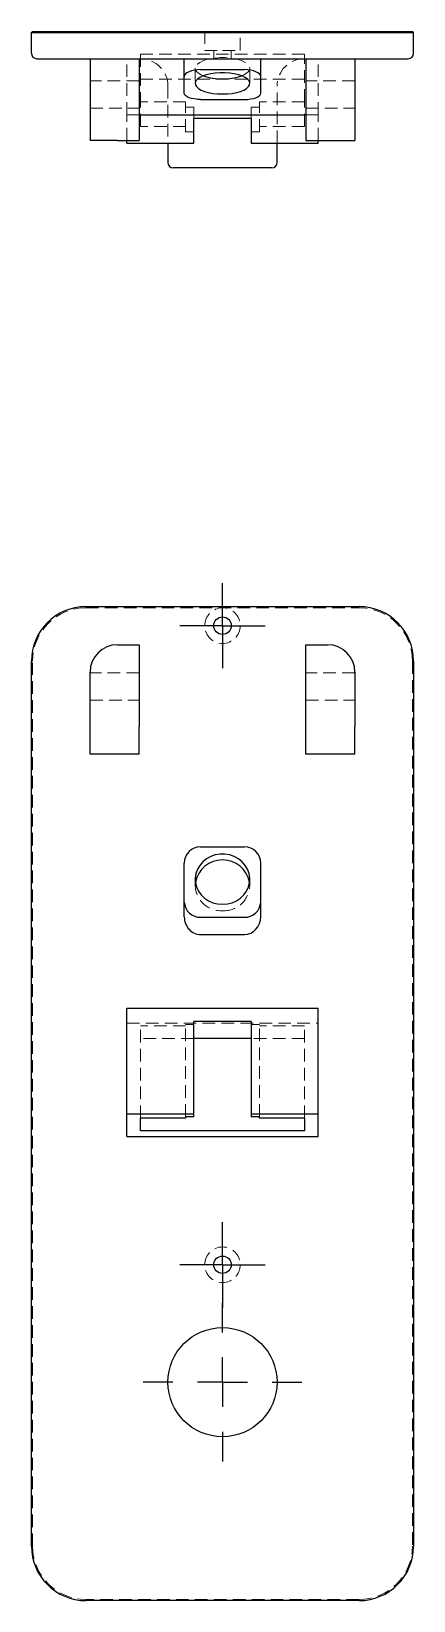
# Model space of a CAD drawing. Header units: millimetres. Extents: x 64 to 230, y 7 to 165.
# Drawn here: x 63.8 to 102.2, y 7 to 164.9 of the extents above.
import ezdxf

# ---------------------------------------------------------------- set-up
doc = ezdxf.new("R2010")
doc.units = ezdxf.units.MM
doc.linetypes.add('HIDDEN', pattern=[1.905, 1.27, -0.635])
doc.layers.add('10', color=7, linetype='Continuous')

# ---------------------------------------------------------------- blocks, each defined once
blk = doc.blocks.new('SW_CENTERMARKSYMBOL_0')
at = {"layer": '10', "color": 0}
for p, q in [((0, 5), (0, 7.99)), ((0, 0), (0, 2.5)), ((-5, 0), (-7.99, 0)), ((0, 0), (-2.5, 0)), ((0, 0), (0, -2.5)), ((0, 0), (2.5, 0)), ((5, 0), (7.99, 0)), ((0, -5), (0, -7.99))]:
    blk.add_line(p, q, dxfattribs=at)
blk = doc.blocks.new('SW_CENTERMARKSYMBOL_1')
at = {"layer": '10', "color": 0}
for p, q in [((0, 2.5), (0, 4.29)), ((0, 0), (0, 2.5)), ((-2.5, 0), (-4.29, 0)), ((0, 0), (-2.5, 0)), ((0, 0), (0, -2.5)), ((0, 0), (2.5, 0)), ((2.5, 0), (4.29, 0)), ((0, -2.5), (0, -4.29))]:
    blk.add_line(p, q, dxfattribs=at)
blk = doc.blocks.new('SW_CENTERMARKSYMBOL_2')
at = {"layer": '10', "color": 0}
for p, q in [((0, 2.5), (0, 4.29)), ((0, 0), (0, 2.5)), ((-2.5, 0), (-4.29, 0)), ((0, 0), (-2.5, 0)), ((0, 0), (0, -2.5)), ((0, 0), (2.5, 0)), ((2.5, 0), (4.29, 0)), ((0, -2.5), (0, -4.29))]:
    blk.add_line(p, q, dxfattribs=at)

msp = doc.modelspace()

# ---------------------------------------------------------------- linework, layer by layer
at = {"color": 7, "linetype": 'Continuous', "lineweight": 25}
for p, q in [((63.77, 164.76), (63.88, 164.87)), ((63.77, 164.76), (69.26, 164.76)), ((63.77, 162.67), (63.77, 164.76)), ((63.88, 164.87), (69.26, 164.87)), ((69.26, 164.87), (96.74, 164.87)), ((69.26, 164.76), (96.74, 164.76)), ((96.74, 164.87), (102.12, 164.87)), ((96.74, 164.76), (102.23, 164.76)), ((102.23, 164.76), (102.12, 164.87)), ((102.23, 162.67), (102.23, 164.76)), ((64.32, 162.12), (69.26, 162.12)), ((69.26, 162.12), (96.74, 162.12)), ((69.68, 162.12), (69.68, 153.88)), ((74.62, 162.12), (74.62, 153.88)), ((79.15, 160.32), (79.15, 162.12)), ((86.85, 160.32), (86.85, 162.12)), ((91.38, 162.12), (91.38, 153.88)), ((96.32, 162.12), (96.32, 153.88)), ((96.74, 162.12), (101.68, 162.12)), ((79.15, 158.66), (79.15, 160.32)), ((80.8, 161.02), (85.2, 161.02)), ((86.85, 158.66), (86.85, 160.32)), ((80.8, 158.02), (85.2, 158.02)), ((74.62, 156.47), (91.38, 156.47)), ((85.88, 156.12), (80.12, 156.12)), ((80.12, 153.63), (80.12, 156.12)), ((85.88, 156.12), (85.88, 153.63)), ((72.42, 153.88), (69.68, 153.88)), ((72.42, 153.88), (74.62, 153.88)), ((73.38, 153.63), (73.38, 153.88)), ((73.38, 153.63), (80.12, 153.63)), ((77.51, 153.63), (77.51, 151.68)), ((85.88, 153.63), (92.62, 153.63)), ((88.49, 151.68), (88.49, 153.63)), ((91.38, 153.88), (93.58, 153.88)), ((92.62, 153.63), (92.62, 153.88)), ((93.58, 153.88), (96.32, 153.88)), ((87.95, 151.13), (78.05, 151.13)), ((69.26, 107), (96.74, 107)), ((72.42, 103.15), (74.62, 103.15)), ((74.62, 103.15), (74.62, 94.91)), ((91.38, 94.91), (91.38, 103.15)), ((91.38, 103.15), (93.58, 103.15)), ((63.77, 12.49), (63.77, 101.51)), ((102.23, 101.51), (102.23, 12.49)), ((69.68, 94.91), (69.68, 100.41)), ((96.32, 100.41), (96.32, 94.91)), ((69.68, 92.16), (69.68, 94.91)), ((74.62, 92.16), (74.62, 94.91)), ((91.38, 92.16), (91.38, 94.91)), ((96.32, 92.16), (96.32, 94.91)), ((74.62, 92.16), (69.68, 92.16)), ((96.32, 92.16), (91.38, 92.16)), ((80.8, 82.84), (85.2, 82.84)), ((79.15, 77.27), (79.15, 81.19)), ((86.85, 77.27), (86.85, 81.19)), ((79.15, 75.8), (79.15, 77.27)), ((86.85, 75.8), (86.85, 77.27)), ((80.8, 75.76), (85.2, 75.76)), ((80.8, 74.01), (85.2, 74.01)), ((73.38, 66.59), (92.62, 66.59)), ((73.38, 55.98), (73.38, 66.59)), ((92.62, 55.98), (92.62, 66.59)), ((85.88, 65.27), (80.12, 65.27)), ((80.12, 55.98), (80.12, 65.27)), ((85.88, 65.27), (85.88, 55.98)), ((85.88, 63.54), (80.12, 63.54)), ((73.38, 55.98), (80.12, 55.98)), ((73.38, 53.7), (73.38, 55.98)), ((79.29, 55.53), (74.76, 55.53)), ((74.76, 54.25), (74.76, 55.53)), ((80.12, 55.67), (79.29, 55.67)), ((79.29, 55.67), (79.29, 55.53)), ((80.12, 55.67), (80.12, 55.98)), ((85.88, 55.98), (92.62, 55.98)), ((85.88, 55.98), (85.88, 55.67)), ((86.71, 55.67), (85.88, 55.67)), ((86.71, 55.53), (86.71, 55.67)), ((91.24, 55.53), (86.71, 55.53)), ((91.24, 55.53), (91.24, 54.25)), ((92.62, 53.7), (92.62, 55.98)), ((73.38, 53.7), (92.62, 53.7)), ((91.24, 54.25), (74.76, 54.25)), ((96.74, 7), (69.26, 7))]:
    msp.add_line(p, q, dxfattribs=at)
at = {"color": 7, "linetype": 'HIDDEN', "lineweight": 18}
for p, q in [((81.21, 164.87), (81.21, 162.95)), ((84.79, 162.95), (84.79, 164.87)), ((81.21, 162.95), (83, 162.95)), ((82.12, 162.95), (82.12, 162.12)), ((83, 162.95), (84.79, 162.95)), ((83.88, 162.12), (83.88, 162.95)), ((73.38, 156.47), (73.38, 162.12)), ((74.76, 162.56), (74.76, 157.78)), ((91.24, 162.56), (74.76, 162.56)), ((80.25, 161.16), (80.25, 159.64)), ((85.75, 159.64), (85.75, 161.16)), ((91.24, 157.78), (91.24, 162.56)), ((92.62, 156.47), (92.62, 162.12)), ((74.62, 159.88), (69.68, 159.88)), ((91.24, 160.07), (74.76, 160.07)), ((96.32, 159.88), (91.38, 159.88)), ((77.51, 159.37), (77.51, 153.63)), ((88.49, 153.63), (88.49, 159.37)), ((69.68, 157.14), (74.62, 157.14)), ((73.38, 156.47), (74.62, 156.47)), ((73.38, 153.88), (73.38, 156.47)), ((74.76, 155.3), (74.76, 157.78)), ((79.29, 157.78), (74.76, 157.78)), ((79.29, 157.25), (79.29, 157.78)), ((79.29, 154.76), (79.29, 157.25)), ((80.12, 157.25), (79.29, 157.25)), ((80.12, 157.25), (80.12, 156.12)), ((85.88, 156.12), (85.88, 157.25)), ((86.71, 157.25), (85.88, 157.25)), ((86.71, 157.78), (86.71, 157.25)), ((91.24, 157.78), (86.71, 157.78)), ((86.71, 154.76), (86.71, 157.25)), ((91.24, 155.3), (91.24, 157.78)), ((91.38, 157.14), (96.32, 157.14)), ((91.38, 156.47), (92.62, 156.47)), ((92.62, 153.88), (92.62, 156.47)), ((79.29, 155.3), (74.76, 155.3)), ((80.12, 154.76), (79.29, 154.76)), ((86.71, 154.76), (85.88, 154.76)), ((91.24, 155.3), (86.71, 155.3)), ((69.26, 106.89), (96.74, 106.89)), ((63.88, 12.49), (63.88, 101.51)), ((102.12, 101.51), (102.12, 12.49)), ((74.62, 100.34), (69.68, 100.34)), ((96.32, 100.34), (91.38, 100.34)), ((69.68, 97.59), (74.62, 97.59)), ((91.38, 97.59), (96.32, 97.59)), ((80.25, 79.58), (80.25, 78.94)), ((85.75, 78.94), (85.75, 79.58)), ((73.38, 65.08), (92.62, 65.08)), ((74.76, 55.53), (74.76, 64.82)), ((79.29, 64.82), (74.76, 64.82)), ((79.29, 55.67), (79.29, 64.96)), ((80.12, 64.96), (79.29, 64.96)), ((86.71, 64.96), (85.88, 64.96)), ((86.71, 55.67), (86.71, 64.96)), ((91.24, 64.82), (86.71, 64.82)), ((91.24, 55.53), (91.24, 64.82)), ((80.12, 63.54), (74.76, 63.54)), ((91.24, 63.54), (85.88, 63.54)), ((96.74, 7.11), (69.26, 7.11))]:
    msp.add_line(p, q, dxfattribs=at)
at = {"color": 7, "linetype": 'HIDDEN', "lineweight": 18, "flags": 128}
msp.add_lwpolyline([(84.94, 160.4), (85.15, 160.49), (85.42, 160.65), (85.61, 160.83), (85.72, 161.01), (85.74, 161.2), (85.68, 161.4), (85.53, 161.58), (85.29, 161.75), (84.99, 161.9), (84.61, 162.03), (84.19, 162.12), (83.73, 162.19), (83.25, 162.23), (82.75, 162.23), (82.27, 162.19), (81.81, 162.12), (81.39, 162.03), (81.01, 161.9), (80.71, 161.75), (80.47, 161.58), (80.32, 161.4), (80.26, 161.2), (80.28, 161.01), (80.39, 160.83), (80.58, 160.65), (80.85, 160.49), (81.06, 160.4)], dxfattribs=at)
at = {"color": 7, "linetype": 'Continuous', "lineweight": 25, "flags": 128}
for points in [[(83, 158.57), (83.49, 158.58), (83.97, 158.63), (84.41, 158.72), (84.81, 158.83), (85.15, 158.97), (85.42, 159.13), (85.61, 159.31), (85.72, 159.5), (85.74, 159.69), (85.68, 159.88), (85.53, 160.06), (85.29, 160.23), (84.99, 160.38), (84.61, 160.51), (84.19, 160.61), (83.73, 160.67), (83.25, 160.71), (82.75, 160.71), (82.27, 160.67), (81.81, 160.61), (81.39, 160.51), (81.01, 160.38), (80.71, 160.23), (80.47, 160.06), (80.32, 159.88), (80.26, 159.69), (80.28, 159.5), (80.39, 159.31), (80.58, 159.13), (80.85, 158.97), (81.19, 158.83), (81.59, 158.72), (82.03, 158.63), (82.51, 158.58), (83, 158.57)], [(80.8, 158.02), (80.48, 158.03), (80.17, 158.07), (79.89, 158.12), (79.64, 158.2), (79.43, 158.3), (79.28, 158.41), (79.19, 158.53), (79.15, 158.66)], [(85.2, 158.02), (85.52, 158.03), (85.83, 158.07), (86.11, 158.12), (86.36, 158.2), (86.57, 158.3), (86.72, 158.41), (86.81, 158.53), (86.85, 158.66)], [(83, 77.05), (83.49, 77.09), (83.97, 77.21), (84.41, 77.41), (84.81, 77.67), (85.15, 78), (85.42, 78.38), (85.61, 78.8), (85.72, 79.24), (85.74, 79.69), (85.68, 80.14), (85.53, 80.57), (85.29, 80.97), (84.99, 81.33), (84.61, 81.63), (84.19, 81.86), (83.73, 82.02), (83.25, 82.1), (82.75, 82.1), (82.27, 82.02), (81.81, 81.86), (81.39, 81.63), (81.01, 81.33), (80.71, 80.97), (80.47, 80.57), (80.32, 80.14), (80.26, 79.69), (80.28, 79.24), (80.39, 78.8), (80.58, 78.38), (80.85, 78), (81.19, 77.67), (81.59, 77.41), (82.03, 77.21), (82.51, 77.09), (83, 77.05)]]:
    msp.add_lwpolyline(points, dxfattribs=at)
at = {"color": 7, "linetype": 'HIDDEN', "lineweight": 18}
for centre in [(83, 105.08), (83, 40.79)]:
    msp.add_circle(centre, 1.79, dxfattribs=at)
at = {"color": 7, "linetype": 'Continuous', "lineweight": 25}
for centre, radius in [((83, 105.08), 0.879), ((83, 40.79), 0.879), ((83, 28.98), 5.49)]:
    msp.add_circle(centre, radius, dxfattribs=at)
for centre, radius, start, end in [((64.32, 162.67), 0.549, 180, 270), ((101.68, 162.67), 0.549, 270, 0), ((82.89, 165.55), 5.46, 250.4218, 271.1788), ((83.13, 165.42), 5.34, 268.5812, 289.8183), ((78.05, 151.68), 0.549, 180, 270), ((87.95, 151.68), 0.549, 270, 0), ((69.26, 101.51), 5.49, 90, 180), ((96.74, 101.51), 5.49, 0, 90), ((72.42, 100.41), 2.75, 90, 180), ((93.58, 100.41), 2.75, 0, 90), ((80.8, 81.19), 1.65, 90, 180), ((85.2, 81.19), 1.65, 0, 90), ((83, 78.73), 2.78, 11.04, 168.96), ((80.74, 77.34), 1.59, 182.4685, 272.2721), ((85.26, 77.34), 1.59, 267.7279, 357.5315), ((69.26, 12.49), 5.49, 180, 270), ((96.74, 12.49), 5.49, 270, 0)]:
    msp.add_arc(centre, radius, start, end, dxfattribs=at)
at = {"color": 7, "linetype": 'HIDDEN', "lineweight": 18}
for centre, radius, start, end in [((74.76, 159.37), 2.75, 0, 90), ((91.24, 159.37), 2.75, 90, 180), ((69.26, 101.51), 5.38, 90, 180), ((96.74, 101.51), 5.38, 0, 90), ((82.87, 79.01), 2.61, 174.5758, 272.8351), ((83.13, 79.01), 2.61, 267.1649, 5.4242), ((69.26, 12.49), 5.38, 180, 270), ((96.74, 12.49), 5.38, 270, 0)]:
    msp.add_arc(centre, radius, start, end, dxfattribs=at)
at = {"color": 7, "linetype": 'Continuous', "lineweight": 25}
for centre, major_axis, ratio, start_param, end_param in [((80.8, 160.32), (1.65, 0), 0.424475, 1.570796, 3.141593), ((85.2, 160.32), (1.65, 0), 0.424475, 0, 1.570796), ((80.8, 75.8), (0, 1.79), 0.920505, 1.570796, 3.141593), ((85.2, 75.8), (0, 1.79), 0.920505, 3.141593, 4.712389)]:
    msp.add_ellipse(centre, major_axis=major_axis, ratio=ratio, start_param=start_param, end_param=end_param, dxfattribs=at)

# ---------------------------------------------------------------- block references
at = {"layer": '10'}
for name, p in [('SW_CENTERMARKSYMBOL_1', (83, 105.08)), ('SW_CENTERMARKSYMBOL_2', (83, 40.79)), ('SW_CENTERMARKSYMBOL_0', (83, 28.98))]:
    msp.add_blockref(name, p, dxfattribs=at)

doc.saveas('drawing.dxf')
